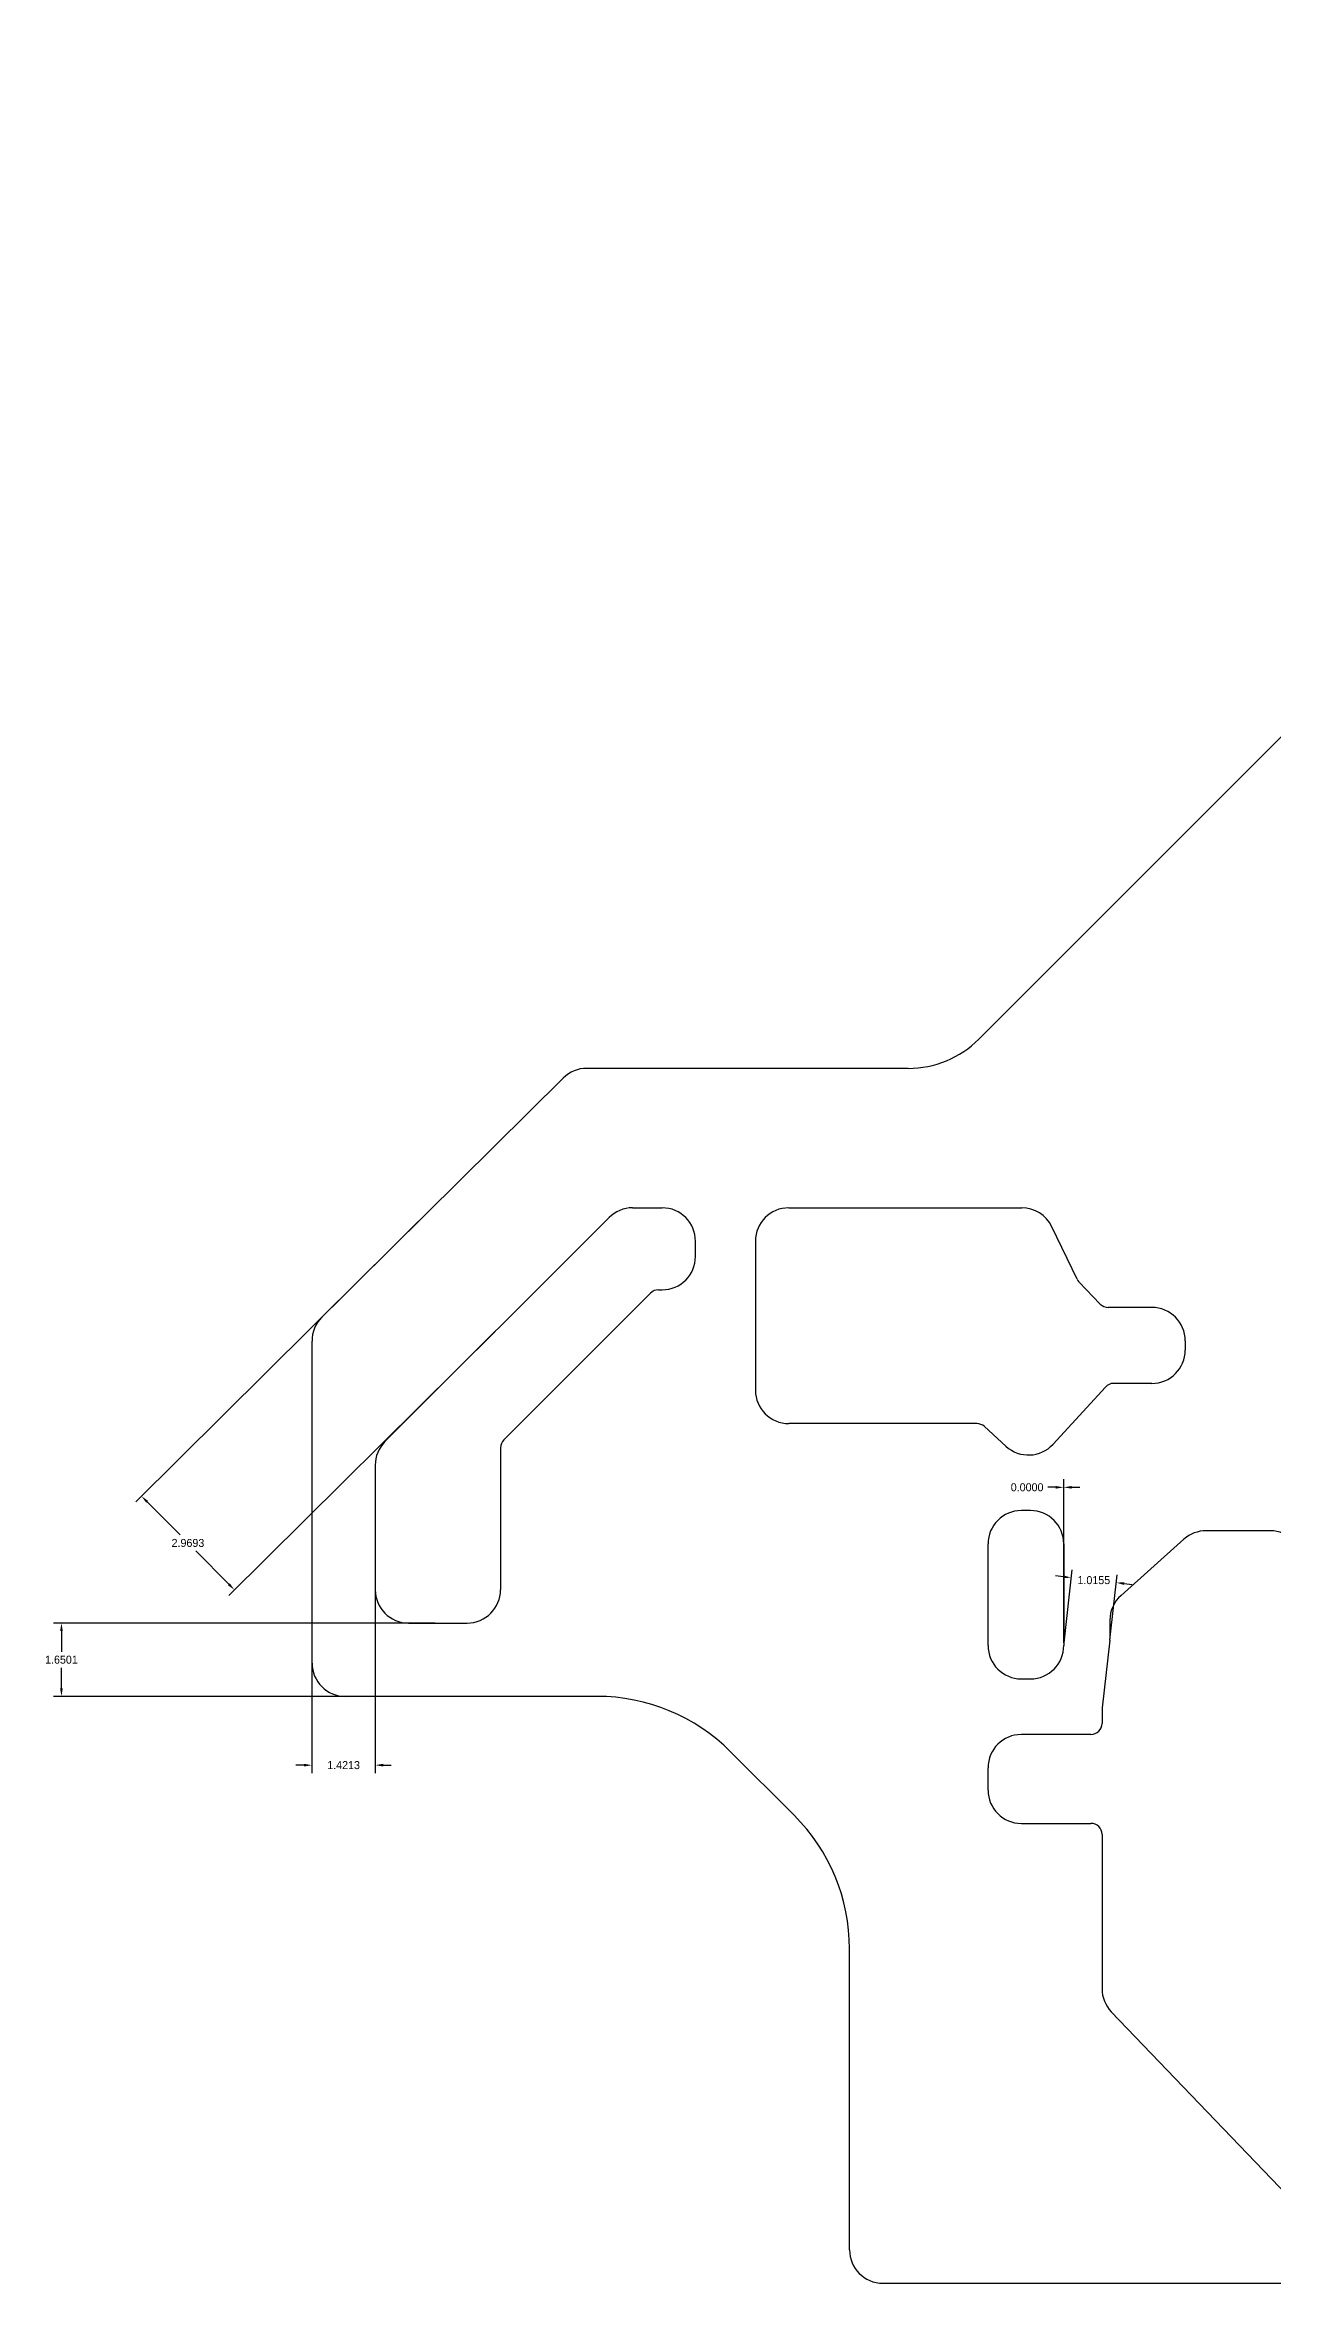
# Model space of a CAD drawing. Header units: millimetres. Extents: x -7 to 117, y -23 to 32.
# Drawn here: x -6.7 to 20.9, y -18.1 to 32.2 of the extents above; entities that cross this region are included whole.
import ezdxf

# ---------------------------------------------------------------- set-up
doc = ezdxf.new("R2010")
doc.units = ezdxf.units.MM
doc.layers.add('AM_5', color=3, linetype='Continuous', lineweight=15)
doc.dimstyles.new('Standard$0', dxfattribs={"dimtxt": 0.18, "dimasz": 0.18, "dimexe": 0.18, "dimexo": 0.0625, "dimgap": 0.09, "dimtad": 0, "dimtih": 1, "dimtoh": 1, "dimdec": 4, "dimzin": 0, "dimdsep": 46, "dimtxsty": 'Standard', "dimcen": 0.09, "dimadec": 0, "dimazin": 0, "dimtfac": 1, "dimtdec": 4, "dimtofl": 0, "dimtmove": 0, "dimatfit": 3, "dimfxl": 1, "dimtolj": 1, "dimtzin": 0, "dimarcsym": 0})

# ---------------------------------------------------------------- blocks, each defined once
blk = doc.blocks.new('*D7')
at = {"layer": 'AM_5', "color": 0, "lineweight": -2, "transparency": 16777216}
for p, q in [((16.018, -0.227), (15.838, -0.227)), ((16.198, -3.724), (16.198, -0.047)), ((16.198, -3.724), (16.198, -0.047)), ((16.378, -0.227), (16.558, -0.227))]:
    blk.add_line(p, q, dxfattribs=at)
at = {"layer": 'AM_5', "color": 0, "transparency": 16777216}
for points in [[(16.018, -0.197), (16.018, -0.257), (16.198, -0.227)], [(16.378, -0.197), (16.378, -0.257), (16.198, -0.227)]]:
    blk.add_solid(points, dxfattribs=at)
at = {"layer": 'Defpoints', "color": 0, "transparency": 16777216}
for p in [(16.198, -0.227), (16.198, -3.786), (16.198, -3.786)]:
    blk.add_point(p, dxfattribs=at)
at = {"layer": 'AM_5', "color": 0, "transparency": 16777216, "insert": (15.373, -0.227), "char_height": 0.18, "attachment_point": 5}
blk.add_mtext('\\A1;0.0000', dxfattribs=at)
blk = doc.blocks.new('*D8')
at = {"layer": 'AM_5', "color": 0, "lineweight": -2, "transparency": 16777216}
for p, q in [((16.191, -2.239), (16.012, -2.218)), ((16.205, -3.724), (16.39, -2.08)), ((17.241, -3.6), (17.399, -2.193)), ((17.558, -2.392), (17.736, -2.412))]:
    blk.add_line(p, q, dxfattribs=at)
at = {"layer": 'AM_5', "color": 0, "transparency": 16777216}
for points in [[(16.194, -2.209), (16.187, -2.268), (16.369, -2.259)], [(17.561, -2.362), (17.554, -2.422), (17.379, -2.372)]]:
    blk.add_solid(points, dxfattribs=at)
at = {"layer": 'Defpoints', "color": 0, "transparency": 16777216}
for p in [(17.379, -2.372), (16.198, -3.786), (17.234, -3.662)]:
    blk.add_point(p, dxfattribs=at)
at = {"layer": 'AM_5', "color": 0, "transparency": 16777216, "insert": (16.874, -2.315), "char_height": 0.18, "attachment_point": 5}
blk.add_mtext('\\A1;1.0155', dxfattribs=at)
blk = doc.blocks.new('*D18')
at = {"layer": 'AM_5', "color": 0, "lineweight": -2, "transparency": 16777216}
for p, q in [((2.182, 6.244), (-4.674, -0.552)), ((3.406, 3.276), (-2.583, -2.66)), ((-4.419, -0.553), (-3.679, -1.299)), ((-2.582, -2.406), (-3.322, -1.659))]:
    blk.add_line(p, q, dxfattribs=at)
at = {"layer": 'AM_5', "color": 0, "transparency": 16777216}
for points in [[(-4.398, -0.532), (-4.44, -0.574), (-4.546, -0.425)], [(-2.561, -2.385), (-2.603, -2.427), (-2.455, -2.534)]]:
    blk.add_solid(points, dxfattribs=at)
at = {"layer": 'Defpoints', "color": 0, "transparency": 16777216}
for p in [(2.226, 6.288), (3.45, 3.32), (-4.546, -0.425)]:
    blk.add_point(p, dxfattribs=at)
at = {"layer": 'AM_5', "color": 0, "transparency": 16777216, "insert": (-3.501, -1.479), "char_height": 0.18, "attachment_point": 5}
blk.add_mtext('\\A1;2.9693', dxfattribs=at)
blk = doc.blocks.new('*D19')
at = {"layer": 'AM_5', "color": 0, "lineweight": -2, "transparency": 16777216}
for p, q in [((-0.711, -1.192), (-0.711, -6.656)), ((0.711, -1.192), (0.711, -6.656)), ((-0.891, -6.476), (-1.071, -6.476)), ((0.891, -6.476), (1.071, -6.476))]:
    blk.add_line(p, q, dxfattribs=at)
at = {"layer": 'AM_5', "color": 0, "transparency": 16777216}
for points in [[(-0.891, -6.446), (-0.891, -6.506), (-0.711, -6.476)], [(0.891, -6.446), (0.891, -6.506), (0.711, -6.476)]]:
    blk.add_solid(points, dxfattribs=at)
at = {"layer": 'Defpoints', "color": 0, "transparency": 16777216}
for p in [(-0.711, -1.129), (0.711, -1.129), (-0.711, -6.476)]:
    blk.add_point(p, dxfattribs=at)
at = {"layer": 'AM_5', "color": 0, "transparency": 16777216, "insert": (0, -6.476), "char_height": 0.18, "attachment_point": 5}
blk.add_mtext('\\A1;1.4213', dxfattribs=at)
blk = doc.blocks.new('*D20')
at = {"layer": 'AM_5', "color": 0, "lineweight": -2, "transparency": 16777216}
for p, q in [((2.058, -3.279), (-6.526, -3.279)), ((-6.346, -3.459), (-6.346, -3.924)), ((-6.346, -4.749), (-6.346, -4.284)), ((2.058, -4.929), (-6.526, -4.929))]:
    blk.add_line(p, q, dxfattribs=at)
at = {"layer": 'AM_5', "color": 0, "transparency": 16777216}
for points in [[(-6.376, -3.459), (-6.316, -3.459), (-6.346, -3.279)], [(-6.376, -4.749), (-6.316, -4.749), (-6.346, -4.929)]]:
    blk.add_solid(points, dxfattribs=at)
at = {"layer": 'Defpoints', "color": 0, "transparency": 16777216}
for p in [(2.12, -3.279), (-6.346, -4.929), (2.12, -4.929)]:
    blk.add_point(p, dxfattribs=at)
at = {"layer": 'AM_5', "color": 0, "transparency": 16777216, "insert": (-6.346, -4.104), "char_height": 0.18, "attachment_point": 5}
blk.add_mtext('\\A1;1.6501', dxfattribs=at)

msp = doc.modelspace()

# ---------------------------------------------------------------- linework, layer by layer
at = {"color": 7, "linetype": 'Continuous'}
for p, q in [((14.28883, 9.85606), (36.65348, 32.22072)), ((12.69784, 9.19705), (5.46918, 9.19705)), ((-0.48865, 3.59705), (4.94117, 8.97969)), ((6.49993, 6.05976), (7.16364, 6.05976)), ((10.01364, 6.05976), (15.25096, 6.05976)), ((0.93031, 0.80081), (5.9696, 5.84009)), ((16.49515, 4.45643), (15.9265, 5.63555)), ((7.91364, 4.96564), (7.91364, 5.30976)), ((9.26364, 5.30976), (9.26364, 1.95622)), ((6.90412, 4.14242), (3.60343, 0.84172)), ((7.0809, 4.21564), (7.16364, 4.21564)), ((16.54041, 4.39145), (17.01943, 3.89493)), ((18.17812, 3.81851), (17.19935, 3.81851)), ((-0.71064, -4.17928), (-0.71064, 3.06441)), ((18.92812, 3.06851), (18.92812, 2.86018)), ((15.95621, 0.74339), (17.13393, 2.02905)), ((18.17812, 2.11018), (17.31828, 2.11018)), ((14.24343, 1.20622), (10.01364, 1.20622)), ((14.4123, 1.14057), (14.89657, 0.69695)), ((3.5302, 0.66495), (3.5302, -2.52915)), ((0.71064, 0.27048), (0.71064, -2.52915)), ((15.44778, -0.75001), (15.24343, -0.75001)), ((14.49343, -3.7865), (14.49343, -1.50001)), ((16.19778, -1.50001), (16.19778, -3.7865)), ((17.48564, -2.65881), (18.9011, -1.39465)), ((20.84372, -1.20404), (19.40069, -1.20404)), ((1.46064, -3.27915), (2.7802, -3.27915)), ((17.23523, -3.2182), (17.23523, -3.63426)), ((17.23367, -3.66218), (17.06253, -5.18486)), ((5.69961, -4.92928), (0.03936, -4.92928)), ((15.24343, -4.5365), (15.44778, -4.5365)), ((17.05784, -5.26862), (17.05784, -5.5365)), ((16.80784, -5.7865), (15.24343, -5.7865)), ((8.70481, -6.17408), (10.13456, -7.60383)), ((14.49343, -7.03638), (14.49343, -6.5365)), ((15.24343, -7.78638), (16.80784, -7.78638)), ((17.05784, -8.03638), (17.05784, -11.50368)), ((11.37936, -17.37928), (11.37936, -10.60903)), ((21.59133, -16.52719), (17.26684, -12.02312)), ((12.12936, -18.12928), (30.4673, -18.12928))]:
    msp.add_line(p, q, dxfattribs=at)
for centre, radius, start, end in [((12.69784, 11.44705), 2.25, 270, 315), ((5.46918, 8.44705), 0.75, 90, 134.75), ((6.49993, 5.30976), 0.75, 90, 135), ((7.16364, 5.30976), 0.75, 0, 90), ((10.01364, 5.30976), 0.75, 90, 180), ((15.25096, 5.30976), 0.75, 25.746447, 90), ((7.16364, 4.96564), 0.75, 270, 0), ((7.0809, 3.96564), 0.25, 90, 135), ((16.72033, 4.56503), 0.25, 205.746447, 223.971922), ((0.03936, 3.06441), 0.75, 134.75, 180), ((17.19935, 4.06851), 0.25, 223.971922, 270), ((18.17812, 3.06851), 0.75, 0, 90), ((18.17812, 2.86018), 0.75, 270, 0), ((17.31828, 1.86018), 0.25, 90, 137.509093), ((10.01364, 1.95622), 0.75, 180, 270), ((14.24343, 0.95622), 0.25, 47.509093, 90), ((1.46064, 0.27048), 0.75, 135, 180), ((3.7802, 0.66495), 0.25, 135, 180), ((15.40318, 1.24999), 0.75, 227.509093, 317.509093), ((15.24343, -1.50001), 0.75, 90, 180), ((15.44778, -1.50001), 0.75, 0, 90), ((19.40069, -1.95404), 0.75, 90, 131.768349), ((20.84372, -1.95404), 0.75, 44.585345, 90), ((1.46064, -2.52915), 0.75, 180, 270), ((2.7802, -2.52915), 0.75, 270, 0), ((17.98523, -3.2182), 0.75, 131.768349, 180), ((15.24343, -3.7865), 0.75, 180, 270), ((15.44778, -3.7865), 0.75, 270, 0), ((16.98523, -3.63426), 0.25, 353.587513, 0), ((0.03936, -4.17928), 0.75, 180, 270), ((5.69961, -9.17928), 4.25, 45, 90), ((16.80784, -5.5365), 0.25, 270, 360), ((17.80784, -5.26862), 0.75, 173.587513, 180), ((15.24343, -6.5365), 0.75, 90, 180), ((15.24343, -7.03638), 0.75, 180, 270), ((7.12936, -10.60903), 4.25, 0, 45), ((16.80784, -8.03638), 0.25, 0, 90), ((17.80784, -11.50368), 0.75, 180, 223.834772), ((12.12936, -17.37928), 0.75, 180, 270)]:
    msp.add_arc(centre, radius, start, end, dxfattribs=at)

# ---------------------------------------------------------------- dimensions: what is measured, and where the dimension line sits
at = {"layer": 'AM_5'}
for base, p1, p2, angle, picture, middle in [((-4.54579, -0.42484), (3.44995, 3.32045), (2.22626, 6.28837), 134.75, '*D18', (-3.50059, -1.47921)), ((-0.71064, -6.47611), (0.71064, -1.12934), (-0.71064, -1.12934), 0, '*D19', (0, -6.47611)), ((17.37866, -2.37209), (16.19778, -3.7865), (17.23367, -3.66218), 173.587513, '*D8', (16.87408, -2.31538)), ((-6.34602, -4.92928), (2.12042, -3.27915), (2.12042, -4.92928), 90, '*D20', (-6.34602, -4.10422))]:
    dim = msp.add_linear_dim(base=base, p1=p1, p2=p2, angle=angle, dimstyle='Standard$0', dxfattribs=at)
    dim.commit()
    dim.dimension.update_dxf_attribs({"geometry": picture, "text_midpoint": middle})
dim = msp.add_linear_dim(base=(16.197783539, -0.2271809819), p1=(16.197783539, -3.7864981912), p2=(16.197783539, -3.7864981912), dimstyle='Standard$0', dxfattribs=at)
dim.commit()
dim.dimension.update_dxf_attribs({"geometry": '*D7', "text_midpoint": (15.372783539, -0.2271809819)})

doc.saveas('drawing.dxf')
